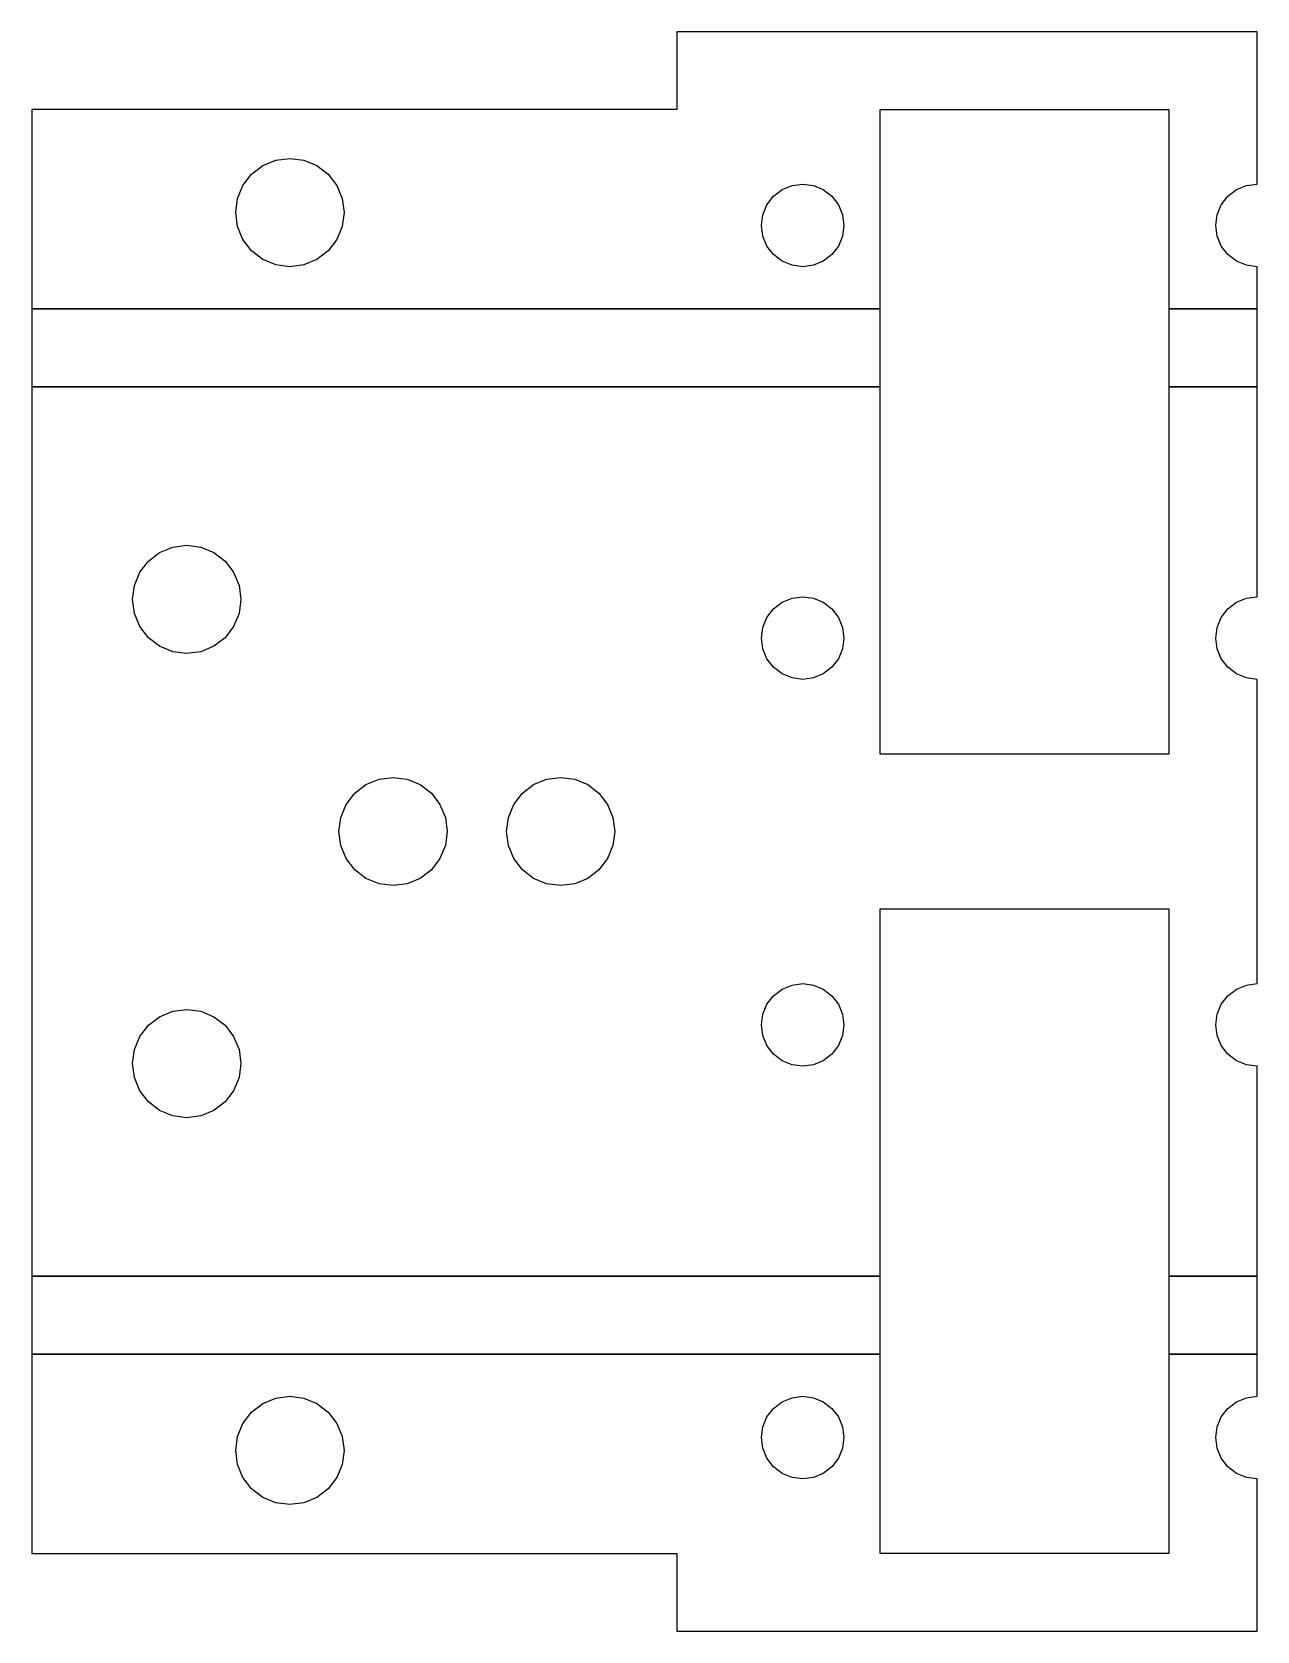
# Model space of a CAD drawing. Header units: metres. Extents: x 0 to 47.5, y 0 to 62.
import ezdxf

# ---------------------------------------------------------------- set-up
doc = ezdxf.new("R2010")
doc.units = ezdxf.units.M

msp = doc.modelspace()

# ---------------------------------------------------------------- linework, layer by layer
at = {"layer": 'Layer0'}
for points in [[(47.5, 62, 0), (25, 62, 0), (25, 59, 0), (0, 59, 0), (0, 51.26, 0), (32.884, 51.26, 0), (32.884, 59, 0), (44.081, 59, 0), (44.081, 51.26, 0), (47.5, 51.26, 0), (47.5, 52.9, 0), (47.086, 52.955, 0), (46.7, 53.114, 0), (46.369, 53.369, 0), (46.114, 53.7, 0), (45.955, 54.086, 0), (45.9, 54.5, 0), (45.955, 54.914, 0), (46.114, 55.3, 0), (46.369, 55.631, 0), (46.7, 55.886, 0), (47.086, 56.045, 0), (47.5, 56.1, 0), (47.5, 62, 0)], [(11.485, 53.515, 0), (11.05, 53.181, 0), (10.544, 52.972, 0), (10, 52.9, 0), (9.456, 52.972, 0), (8.95, 53.181, 0), (8.515, 53.515, 0), (8.181, 53.95, 0), (7.972, 54.456, 0), (7.9, 55, 0), (7.972, 55.544, 0), (8.181, 56.05, 0), (8.515, 56.485, 0), (8.95, 56.819, 0), (9.456, 57.028, 0), (10, 57.1, 0), (10.544, 57.028, 0), (11.05, 56.819, 0), (11.485, 56.485, 0), (11.819, 56.05, 0), (12.028, 55.544, 0), (12.1, 55, 0), (12.028, 54.456, 0), (11.819, 53.95, 0), (11.485, 53.515, 0)], [(28.752, 55.631, 0), (29.084, 55.886, 0), (29.47, 56.045, 0), (29.884, 56.1, 0), (30.298, 56.045, 0), (30.684, 55.886, 0), (31.015, 55.631, 0), (31.269, 55.3, 0), (31.429, 54.914, 0), (31.484, 54.5, 0), (31.429, 54.086, 0), (31.269, 53.7, 0), (31.015, 53.369, 0), (30.684, 53.114, 0), (30.298, 52.955, 0), (29.884, 52.9, 0), (29.47, 52.955, 0), (29.084, 53.114, 0), (28.752, 53.369, 0), (28.498, 53.7, 0), (28.338, 54.086, 0), (28.284, 54.5, 0), (28.338, 54.914, 0), (28.498, 55.3, 0), (28.752, 55.631, 0)], [(32.884, 48.24, 0), (32.884, 51.26, 0), (0, 51.26, 0), (0, 48.24, 0), (32.884, 48.24, 0)], [(47.5, 48.24, 0), (47.5, 51.26, 0), (44.081, 51.26, 0), (44.081, 48.24, 0), (47.5, 48.24, 0)], [(44.081, 28, 0), (44.081, 13.76, 0), (47.5, 13.76, 0), (47.5, 21.9, 0), (47.086, 21.955, 0), (46.7, 22.114, 0), (46.369, 22.369, 0), (46.114, 22.7, 0), (45.955, 23.086, 0), (45.9, 23.5, 0), (45.955, 23.914, 0), (46.114, 24.3, 0), (46.369, 24.631, 0), (46.7, 24.886, 0), (47.086, 25.045, 0), (47.5, 25.1, 0), (47.5, 36.9, 0), (47.086, 36.955, 0), (46.7, 37.114, 0), (46.369, 37.369, 0), (46.114, 37.7, 0), (45.955, 38.086, 0), (45.9, 38.5, 0), (45.955, 38.914, 0), (46.114, 39.3, 0), (46.369, 39.631, 0), (46.7, 39.886, 0), (47.086, 40.045, 0), (47.5, 40.1, 0), (47.5, 48.24, 0), (44.081, 48.24, 0), (44.081, 34, 0), (32.884, 34, 0), (32.884, 48.24, 0), (0, 48.24, 0), (0, 13.76, 0), (32.884, 13.76, 0), (32.884, 28, 0), (44.081, 28, 0)], [(6.544, 37.972, 0), (6, 37.9, 0), (5.456, 37.972, 0), (4.95, 38.181, 0), (4.515, 38.515, 0), (4.181, 38.95, 0), (3.972, 39.456, 0), (3.9, 40, 0), (3.972, 40.544, 0), (4.181, 41.05, 0), (4.515, 41.485, 0), (4.95, 41.819, 0), (5.456, 42.028, 0), (6, 42.1, 0), (6.544, 42.028, 0), (7.05, 41.819, 0), (7.485, 41.485, 0), (7.819, 41.05, 0), (8.028, 40.544, 0), (8.1, 40, 0), (8.028, 39.456, 0), (7.819, 38.95, 0), (7.485, 38.515, 0), (7.05, 38.181, 0), (6.544, 37.972, 0)], [(31.015, 37.369, 0), (30.684, 37.114, 0), (30.298, 36.955, 0), (29.884, 36.9, 0), (29.47, 36.955, 0), (29.084, 37.114, 0), (28.752, 37.369, 0), (28.498, 37.7, 0), (28.338, 38.086, 0), (28.284, 38.5, 0), (28.338, 38.914, 0), (28.498, 39.3, 0), (28.752, 39.631, 0), (29.084, 39.886, 0), (29.47, 40.045, 0), (29.884, 40.1, 0), (30.298, 40.045, 0), (30.684, 39.886, 0), (31.015, 39.631, 0), (31.269, 39.3, 0), (31.429, 38.914, 0), (31.484, 38.5, 0), (31.429, 38.086, 0), (31.269, 37.7, 0), (31.015, 37.369, 0)], [(14, 28.9, 0), (13.456, 28.972, 0), (12.95, 29.181, 0), (12.515, 29.515, 0), (12.181, 29.95, 0), (11.972, 30.456, 0), (11.9, 31, 0), (11.972, 31.544, 0), (12.181, 32.05, 0), (12.515, 32.485, 0), (12.95, 32.819, 0), (13.456, 33.028, 0), (14, 33.1, 0), (14.544, 33.028, 0), (15.05, 32.819, 0), (15.485, 32.485, 0), (15.819, 32.05, 0), (16.028, 31.544, 0), (16.1, 31, 0), (16.028, 30.456, 0), (15.819, 29.95, 0), (15.485, 29.515, 0), (15.05, 29.181, 0), (14.544, 28.972, 0), (14, 28.9, 0)], [(21.985, 29.515, 0), (21.55, 29.181, 0), (21.044, 28.972, 0), (20.5, 28.9, 0), (19.956, 28.972, 0), (19.45, 29.181, 0), (19.015, 29.515, 0), (18.681, 29.95, 0), (18.472, 30.456, 0), (18.4, 31, 0), (18.472, 31.544, 0), (18.681, 32.05, 0), (19.015, 32.485, 0), (19.45, 32.819, 0), (19.956, 33.028, 0), (20.5, 33.1, 0), (21.044, 33.028, 0), (21.55, 32.819, 0), (21.985, 32.485, 0), (22.319, 32.05, 0), (22.528, 31.544, 0), (22.6, 31, 0), (22.528, 30.456, 0), (22.319, 29.95, 0), (21.985, 29.515, 0)], [(29.884, 21.9, 0), (29.47, 21.955, 0), (29.084, 22.114, 0), (28.752, 22.369, 0), (28.498, 22.7, 0), (28.338, 23.086, 0), (28.284, 23.5, 0), (28.338, 23.914, 0), (28.498, 24.3, 0), (28.752, 24.631, 0), (29.084, 24.886, 0), (29.47, 25.045, 0), (29.884, 25.1, 0), (30.298, 25.045, 0), (30.684, 24.886, 0), (31.015, 24.631, 0), (31.269, 24.3, 0), (31.429, 23.914, 0), (31.484, 23.5, 0), (31.429, 23.086, 0), (31.269, 22.7, 0), (31.015, 22.369, 0), (30.684, 22.114, 0), (30.298, 21.955, 0), (29.884, 21.9, 0)], [(8.028, 21.456, 0), (7.819, 20.95, 0), (7.485, 20.515, 0), (7.05, 20.181, 0), (6.544, 19.972, 0), (6, 19.9, 0), (5.456, 19.972, 0), (4.95, 20.181, 0), (4.515, 20.515, 0), (4.181, 20.95, 0), (3.972, 21.456, 0), (3.9, 22, 0), (3.972, 22.544, 0), (4.181, 23.05, 0), (4.515, 23.485, 0), (4.95, 23.819, 0), (5.456, 24.028, 0), (6, 24.1, 0), (6.544, 24.028, 0), (7.05, 23.819, 0), (7.485, 23.485, 0), (7.819, 23.05, 0), (8.028, 22.544, 0), (8.1, 22, 0), (8.028, 21.456, 0)], [(32.884, 10.74, 0), (32.884, 13.76, 0), (0, 13.76, 0), (0, 10.74, 0), (32.884, 10.74, 0)], [(47.5, 10.74, 0), (47.5, 13.76, 0), (44.081, 13.76, 0), (44.081, 10.74, 0), (47.5, 10.74, 0)], [(0, 10.74, 0), (0, 3, 0), (25, 3, 0), (25, 0, 0), (47.5, 0, 0), (47.5, 5.9, 0), (47.086, 5.955, 0), (46.7, 6.114, 0), (46.369, 6.369, 0), (46.114, 6.7, 0), (45.955, 7.086, 0), (45.9, 7.5, 0), (45.955, 7.914, 0), (46.114, 8.3, 0), (46.369, 8.631, 0), (46.7, 8.886, 0), (47.086, 9.045, 0), (47.5, 9.1, 0), (47.5, 10.74, 0), (44.081, 10.74, 0), (44.081, 3, 0), (32.884, 3, 0), (32.884, 10.74, 0), (0, 10.74, 0)], [(10.544, 9.028, 0), (11.05, 8.819, 0), (11.485, 8.485, 0), (11.819, 8.05, 0), (12.028, 7.544, 0), (12.1, 7, 0), (12.028, 6.456, 0), (11.819, 5.95, 0), (11.485, 5.515, 0), (11.05, 5.181, 0), (10.544, 4.972, 0), (10, 4.9, 0), (9.456, 4.972, 0), (8.95, 5.181, 0), (8.515, 5.515, 0), (8.181, 5.95, 0), (7.972, 6.456, 0), (7.9, 7, 0), (7.972, 7.544, 0), (8.181, 8.05, 0), (8.515, 8.485, 0), (8.95, 8.819, 0), (9.456, 9.028, 0), (10, 9.1, 0), (10.544, 9.028, 0)], [(28.338, 7.914, 0), (28.498, 8.3, 0), (28.752, 8.631, 0), (29.084, 8.886, 0), (29.47, 9.045, 0), (29.884, 9.1, 0), (30.298, 9.045, 0), (30.684, 8.886, 0), (31.015, 8.631, 0), (31.269, 8.3, 0), (31.429, 7.914, 0), (31.484, 7.5, 0), (31.429, 7.086, 0), (31.269, 6.7, 0), (31.015, 6.369, 0), (30.684, 6.114, 0), (30.298, 5.955, 0), (29.884, 5.9, 0), (29.47, 5.955, 0), (29.084, 6.114, 0), (28.752, 6.369, 0), (28.498, 6.7, 0), (28.338, 7.086, 0), (28.284, 7.5, 0), (28.338, 7.914, 0)]]:
    msp.add_polyline3d(points, dxfattribs=at)

doc.saveas('drawing.dxf')
